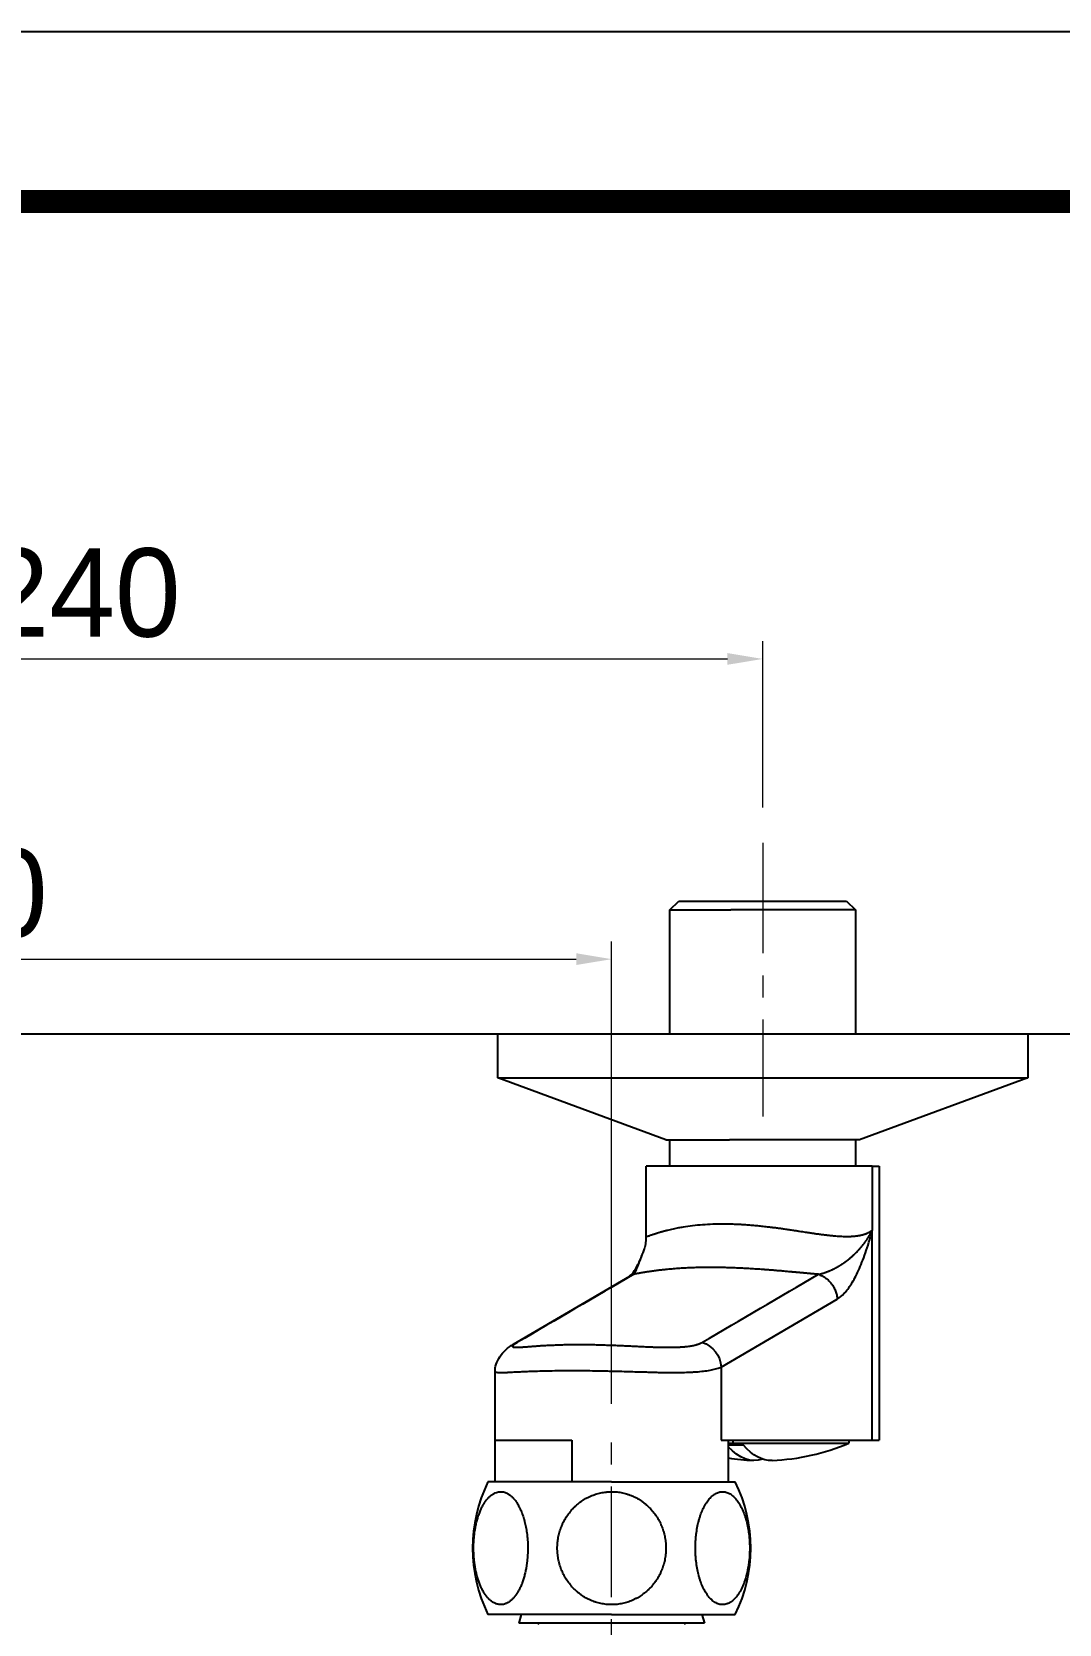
# Model space of a CAD drawing. Extents: x 0 to 1128, y 0 to 827.
# Drawn here: x 296.8 to 413.1, y 646.7 to 826.8 of the extents above; entities that cross this region are included whole.
import ezdxf

# ---------------------------------------------------------------- set-up
doc = ezdxf.new("R2010")
doc.units = 0
doc.header["$LTSCALE"] = 10
doc.header["$MEASUREMENT"] = 0
doc.header["$PDMODE"] = 3
doc.header["$PDSIZE"] = -10
doc.linetypes.add('CENTER', pattern=[2, 1.25, -0.25, 0.25, -0.25])
doc.layers.get('0').update_dxf_attribs({"linetype": 'CONTINUOUS'})
doc.layers.get('DEFPOINTS').update_dxf_attribs({"linetype": 'CONTINUOUS'})
doc.layers.add('1', color=7, linetype='CONTINUOUS')
doc.layers.add('DEF_LAYER_ASSEM_MEMBER', color=7, linetype='CONTINUOUS')
doc.styles.add('Daelim Dimension', font='')
doc.styles.get('Daelim Dimension').set_extended_font_data('나눔고딕')
doc.dimstyles.new('DEFAULT', dxfattribs={"dimscale": 2, "dimtxt": 2, "dimasz": 2, "dimexe": 0, "dimexo": 2, "dimgap": 1, "dimtad": 1, "dimdec": 1, "dimzin": 9, "dimdsep": 46, "dimtxsty": 'Daelim Dimension', "dimcen": 0.5, "dimclrd": 252, "dimclre": 252, "dimclrt": 3, "dimadec": 1, "dimazin": 0, "dimtfac": 1, "dimtdec": 1, "dimtix": 1, "dimtmove": 0, "dimatfit": 3, "dimfxl": 1, "dimtolj": 1, "dimtzin": 1, "dimlwd": 9, "dimlwe": 9, "dimarcsym": 0})

# ---------------------------------------------------------------- blocks, each defined once
blk = doc.blocks.new('*D4')
at = {"color": 5, "lineweight": 9, "ltscale": 0.5, "transparency": 16777216}
for p, q in [((195.34, 739.07), (195.34, 757.86)), ((379.54, 739.07), (379.54, 757.86)), ((199.34, 755.86), (375.54, 755.86))]:
    blk.add_line(p, q, dxfattribs=at)
at = {"color": 5, "ltscale": 0.5, "transparency": 16777216}
for points in [[(199.34, 756.53), (199.34, 755.2), (195.34, 755.86)], [(375.54, 756.53), (375.54, 755.2), (379.54, 755.86)]]:
    blk.add_solid(points, dxfattribs=at)
at = {"layer": 'DEFPOINTS', "color": 0, "ltscale": 0.5, "transparency": 16777216}
for p in [(379.54, 755.86), (195.34, 735.07), (379.54, 735.07)]:
    blk.add_point(p, dxfattribs=at)
at = {"color": 7, "ltscale": 0.5, "transparency": 16777216, "insert": (287.44, 763.31), "char_height": 10, "attachment_point": 5, "style": 'Daelim Dimension'}
blk.add_mtext('\\A1;150~240', dxfattribs=at)
blk = doc.blocks.new('*D5')
at = {"color": 5, "lineweight": 9, "ltscale": 0.5, "transparency": 16777216}
for p, q in [((212.44, 671.61), (212.44, 723.9)), ((362.44, 671.61), (362.44, 723.9)), ((216.44, 721.9), (358.44, 721.9))]:
    blk.add_line(p, q, dxfattribs=at)
at = {"color": 5, "ltscale": 0.5, "transparency": 16777216}
for points in [[(216.44, 722.57), (216.44, 721.24), (212.44, 721.9)], [(358.44, 722.57), (358.44, 721.24), (362.44, 721.9)]]:
    blk.add_solid(points, dxfattribs=at)
at = {"layer": 'DEFPOINTS', "color": 0, "ltscale": 0.5, "transparency": 16777216}
for p in [(362.44, 721.9), (212.44, 667.61), (362.44, 667.61)]:
    blk.add_point(p, dxfattribs=at)
at = {"color": 7, "ltscale": 0.5, "transparency": 16777216, "insert": (287.44, 729.33), "char_height": 10, "attachment_point": 5, "style": 'Daelim Dimension'}
blk.add_mtext('\\A1;150', dxfattribs=at)

msp = doc.modelspace()

# ---------------------------------------------------------------- linework, layer by layer
at = {"ltscale": 0.5}
msp.add_line((121.24, 713.47), (830.14, 713.47), dxfattribs=at)
msp.add_lwpolyline([(0, 0), (1128.4, 0), (1128.4, 826.8), (0, 826.8)], close=True, dxfattribs=at)
at = {"color": 5, "linetype": 'ByBlock', "lineweight": 200, "const_width": 2.6}
msp.add_lwpolyline([(18.14, 35.4), (1110.14, 35.4), (1110.14, 807.6), (18.14, 807.6)], close=True, dxfattribs=at)
at = {"layer": '1', "color": 7, "linetype": 'Continuous', "lineweight": -3}
for p, q in [((369.04, 727.47), (370.04, 728.47)), ((370.04, 728.47), (389.04, 728.47)), ((389.04, 728.47), (390.04, 727.47)), ((369.04, 713.47), (369.04, 727.47)), ((369.04, 727.47), (375.95, 727.47)), ((390.04, 727.47), (375.95, 727.47)), ((390.04, 727.47), (390.04, 713.47)), ((349.54, 708.47), (349.54, 713.47)), ((349.54, 713.47), (369.28, 713.47)), ((369.28, 713.47), (409.54, 713.47)), ((409.54, 713.47), (409.54, 708.47)), ((368.59, 701.47), (349.54, 708.47)), ((349.54, 708.47), (369.28, 708.47)), ((369.28, 708.47), (409.54, 708.47)), ((409.54, 708.47), (390.49, 701.47)), ((368.59, 701.47), (375.8, 701.47)), ((369.04, 698.47), (369.04, 701.47)), ((390.49, 701.47), (375.8, 701.47)), ((390.04, 701.47), (390.04, 698.47)), ((366.34, 690.44), (366.34, 698.47)), ((391.95, 698.47), (366.34, 698.47)), ((391.95, 698.47), (392.74, 698.47)), ((391.95, 698.47), (391.95, 691.22)), ((392.74, 698.47), (392.74, 667.47)), ((391.95, 667.47), (391.95, 691.22)), ((351.34, 678.35), (364.49, 686.04)), ((374.84, 675.76), (387.99, 683.45)), ((374.84, 675.76), (374.84, 667.47)), ((349.24, 667.47), (349.24, 675.27)), ((349.24, 662.77), (349.24, 667.47)), ((349.24, 667.47), (357.93, 667.47)), ((357.93, 667.47), (357.93, 662.77)), ((374.84, 667.47), (391.95, 667.47)), ((375.64, 667.47), (375.64, 662.77)), ((375.64, 667.15), (376.21, 667.15)), ((376.21, 667.15), (376.21, 667.47)), ((376.21, 667.15), (389.29, 667.15)), ((389.29, 667.47), (389.29, 667.15)), ((391.95, 667.47), (392.74, 667.47)), ((362.44, 662.77), (348.44, 662.77)), ((362.44, 662.77), (376.44, 662.77)), ((362.44, 647.77), (348.44, 647.77)), ((352.21, 647.77), (351.94, 646.77)), ((372.94, 646.77), (351.94, 646.77)), ((362.44, 647.77), (376.44, 647.77)), ((372.67, 647.77), (372.94, 646.77))]:
    msp.add_line(p, q, dxfattribs=at)
for centre, radius, start, end in [((379.54, 690.17), 25, 272.4397, 292.9545), ((379.54, 690.17), 25, 261.0228, 267.5603), ((363.64, 655.27), 16.95, 153.732, 206.268), ((361.24, 655.27), 16.95, 333.732, 26.268), ((353.94, 646.27), 0.5, 54.72, 90), ((370.94, 646.27), 0.5, 90, 125.28)]:
    msp.add_arc(centre, radius, start, end, dxfattribs=at)
at = {"layer": '1', "color": 7, "linetype": 'Continuous', "lineweight": -3, "extrusion": (0, 0, -1)}
for centre, major_axis, ratio, start_param, end_param in [((352.86, 675.76), (-1.51, 2.59), 0.921444, 6.272861, 6.463171), ((372.03, 675.76), (1.51, -2.59), 0.921444, 3.950052, 5.206612), ((378.6, 690.17), (0, -24.98), 0.34202, 6.172984, 6.637134), ((379.54, 690.17), (0, 25), 0.34202, 3.516296, 3.542224), ((380.48, 690.17), (0, -24.98), 0.34202, 6.268622, 6.656906)]:
    msp.add_ellipse(centre, major_axis=major_axis, ratio=ratio, start_param=start_param, end_param=end_param, dxfattribs=at)
at = {"layer": '1', "color": 7, "linetype": 'Continuous', "lineweight": -3}
for points, knots in [([(391.95, 691.22), (391.94, 691.22), (391.93, 691.21), (391.91, 691.2), (391.9, 691.19), (391.88, 691.17), (391.86, 691.16), (391.84, 691.15), (391.82, 691.13), (391.81, 691.12), (391.79, 691.11), (391.77, 691.1), (391.75, 691.08), (391.73, 691.07), (391.71, 691.06), (391.7, 691.05), (391.68, 691.04), (391.66, 691.03), (391.64, 691.01), (391.62, 691), (391.6, 690.99), (391.58, 690.98), (391.56, 690.97), (391.54, 690.96), (391.52, 690.95), (391.49, 690.94), (391.47, 690.93), (391.45, 690.92), (391.43, 690.91), (391.41, 690.9), (391.39, 690.89), (391.37, 690.88), (391.34, 690.87), (391.32, 690.86), (391.3, 690.85), (391.28, 690.84), (391.25, 690.83), (391.23, 690.82), (391.21, 690.81), (391.18, 690.8), (391.16, 690.8), (391.14, 690.79), (391.11, 690.78), (391.09, 690.77), (391.06, 690.76), (391.04, 690.75), (391.02, 690.75), (390.99, 690.74), (390.97, 690.73), (390.94, 690.72), (390.92, 690.72), (390.89, 690.71), (390.86, 690.7), (390.84, 690.69), (390.81, 690.69), (390.79, 690.68), (390.76, 690.67), (390.73, 690.67), (390.71, 690.66), (390.68, 690.65), (390.65, 690.65), (390.63, 690.64), (390.6, 690.64), (390.57, 690.63), (390.54, 690.63), (390.52, 690.62), (390.49, 690.61), (390.46, 690.61), (390.43, 690.6), (390.4, 690.6), (390.37, 690.59), (390.34, 690.59), (390.31, 690.58), (390.29, 690.58), (390.26, 690.58), (390.23, 690.57), (390.2, 690.57), (390.17, 690.56), (390.14, 690.56), (390.11, 690.55), (390.07, 690.55), (390.04, 690.55), (390.01, 690.54), (389.98, 690.54), (389.95, 690.54), (389.92, 690.53), (389.89, 690.53), (389.86, 690.53), (389.82, 690.53), (389.79, 690.52), (389.76, 690.52), (389.73, 690.52), (389.69, 690.52), (389.66, 690.51), (389.63, 690.51), (389.6, 690.51), (389.56, 690.51), (389.45, 690.5), (389.26, 690.5), (388.98, 690.5), (388.68, 690.5), (388.35, 690.52), (388.01, 690.54), (387.64, 690.57), (387.26, 690.61), (386.85, 690.65), (386.42, 690.7), (385.96, 690.76), (385.59, 690.81), (385.32, 690.85), (385.12, 690.88), (384.9, 690.92), (384.65, 690.95), (384.37, 691), (384.06, 691.04), (383.71, 691.1), (383.34, 691.15), (382.98, 691.21), (382.67, 691.25), (382.4, 691.29), (382.15, 691.33), (381.9, 691.36), (381.66, 691.4), (381.43, 691.43), (381.21, 691.46), (381, 691.49), (380.8, 691.51), (380.6, 691.54), (380.42, 691.56), (380.09, 691.6), (379.61, 691.66), (378.99, 691.72), (378.38, 691.78), (377.78, 691.82), (377.2, 691.86), (376.63, 691.89), (376.08, 691.91), (375.55, 691.93), (374.81, 691.93), (373.85, 691.91), (372.71, 691.85), (371.58, 691.74), (370.78, 691.63), (370.26, 691.54), (369.98, 691.49), (369.69, 691.43), (369.38, 691.36), (369.06, 691.29), (368.8, 691.23), (368.6, 691.18), (368.46, 691.14), (368.33, 691.11), (368.21, 691.07), (368.11, 691.04), (368, 691.01), (367.91, 690.99), (367.83, 690.96), (367.75, 690.94), (367.68, 690.92), (367.61, 690.89), (367.55, 690.88), (367.5, 690.86), (367.46, 690.84), (367.38, 690.82), (367.29, 690.79), (367.18, 690.75), (367.08, 690.72), (366.98, 690.69), (366.89, 690.66), (366.81, 690.63), (366.74, 690.61), (366.67, 690.58), (366.61, 690.56), (366.56, 690.55), (366.52, 690.53), (366.48, 690.52), (366.44, 690.51), (366.41, 690.5), (366.39, 690.5), (366.37, 690.5), (366.36, 690.5), (366.35, 690.5), (366.34, 690.51), (366.34, 690.51), (366.34, 690.51), (366.34, 690.51)], [0, 0, 0, 0, 0.001363, 0.002727, 0.00409, 0.005453, 0.006816, 0.008178, 0.009541, 0.010903, 0.012265, 0.013628, 0.01499, 0.016352, 0.017714, 0.019076, 0.020438, 0.0218, 0.023161, 0.024523, 0.025885, 0.027247, 0.028608, 0.02997, 0.031332, 0.032694, 0.034055, 0.035417, 0.036779, 0.038141, 0.039503, 0.040865, 0.042228, 0.04359, 0.044952, 0.046315, 0.047677, 0.04904, 0.050403, 0.051766, 0.053129, 0.054492, 0.055856, 0.05722, 0.058584, 0.059948, 0.061312, 0.062676, 0.064041, 0.065406, 0.066771, 0.068137, 0.069502, 0.070868, 0.072234, 0.073601, 0.074968, 0.076335, 0.077702, 0.07907, 0.080438, 0.081806, 0.083175, 0.084544, 0.085914, 0.087283, 0.088654, 0.090024, 0.091395, 0.092766, 0.094138, 0.09551, 0.096883, 0.098256, 0.099629, 0.101003, 0.102378, 0.103752, 0.105128, 0.106504, 0.10788, 0.109257, 0.110634, 0.112012, 0.11339, 0.114769, 0.116149, 0.117529, 0.118909, 0.12029, 0.121672, 0.123054, 0.124437, 0.12582, 0.127205, 0.128589, 0.129975, 0.131361, 0.142098, 0.153219, 0.164728, 0.176629, 0.188924, 0.201616, 0.214707, 0.2282, 0.242096, 0.256398, 0.271107, 0.276026, 0.281787, 0.288391, 0.295837, 0.304126, 0.313258, 0.323232, 0.334049, 0.345709, 0.353331, 0.360694, 0.3678, 0.374647, 0.381236, 0.387568, 0.393641, 0.399456, 0.405013, 0.410312, 0.415353, 0.420137, 0.437332, 0.454213, 0.470783, 0.487044, 0.503, 0.518652, 0.534004, 0.549059, 0.563821, 0.597432, 0.632553, 0.669216, 0.707452, 0.717274, 0.728128, 0.740016, 0.752936, 0.76689, 0.781876, 0.788973, 0.795766, 0.802256, 0.808443, 0.814326, 0.819906, 0.825183, 0.830157, 0.834827, 0.839194, 0.843258, 0.847018, 0.850475, 0.853629, 0.85648, 0.865045, 0.873473, 0.881765, 0.889921, 0.897942, 0.905827, 0.913577, 0.921193, 0.928675, 0.936023, 0.943238, 0.950321, 0.957271, 0.96409, 0.970777, 0.977335, 0.983763, 0.990062, 0.996232, 0.999124, 1, 1, 1, 1]), ([(385.85, 686.25), (385.86, 686.25), (385.89, 686.26), (385.93, 686.26), (385.96, 686.27), (386, 686.28), (386.04, 686.29), (386.08, 686.3), (386.11, 686.31), (386.15, 686.32), (386.19, 686.33), (386.23, 686.34), (386.26, 686.35), (386.3, 686.36), (386.34, 686.37), (386.37, 686.38), (386.41, 686.39), (386.45, 686.4), (386.49, 686.41), (386.52, 686.43), (386.56, 686.44), (386.6, 686.45), (386.63, 686.46), (386.67, 686.48), (386.71, 686.49), (386.74, 686.5), (386.78, 686.52), (386.82, 686.53), (386.85, 686.54), (386.89, 686.56), (386.92, 686.57), (386.96, 686.58), (387, 686.6), (387.03, 686.61), (387.07, 686.63), (387.1, 686.64), (387.14, 686.66), (387.17, 686.67), (387.21, 686.69), (387.24, 686.7), (387.28, 686.72), (387.31, 686.74), (387.35, 686.75), (387.38, 686.77), (387.42, 686.78), (387.45, 686.8), (387.49, 686.82), (387.52, 686.83), (387.56, 686.85), (387.59, 686.87), (387.63, 686.89), (387.66, 686.9), (387.69, 686.92), (387.73, 686.94), (387.76, 686.96), (387.8, 686.97), (387.83, 686.99), (387.86, 687.01), (387.9, 687.03), (387.93, 687.05), (387.96, 687.06), (388, 687.08), (388.03, 687.1), (388.06, 687.12), (388.1, 687.14), (388.13, 687.16), (388.16, 687.18), (388.19, 687.2), (388.23, 687.22), (388.26, 687.24), (388.29, 687.26), (388.32, 687.28), (388.35, 687.3), (388.39, 687.32), (388.42, 687.34), (388.45, 687.36), (388.48, 687.38), (388.51, 687.4), (388.54, 687.42), (388.57, 687.44), (388.61, 687.46), (388.64, 687.48), (388.67, 687.5), (388.7, 687.52), (388.73, 687.54), (388.76, 687.57), (388.79, 687.59), (388.82, 687.61), (388.85, 687.63), (388.88, 687.65), (388.91, 687.67), (388.94, 687.69), (388.97, 687.72), (389, 687.74), (389.03, 687.76), (389.06, 687.78), (389.09, 687.81), (389.13, 687.84), (389.21, 687.9), (389.3, 687.97), (389.4, 688.05), (389.5, 688.14), (389.61, 688.23), (389.72, 688.33), (389.84, 688.44), (389.96, 688.55), (390.09, 688.68), (390.22, 688.81), (390.35, 688.94), (390.47, 689.08), (390.59, 689.22), (390.71, 689.35), (390.82, 689.49), (390.92, 689.61), (390.99, 689.71), (391.06, 689.79), (391.12, 689.87), (391.18, 689.95), (391.23, 690.04), (391.29, 690.12), (391.35, 690.2), (391.4, 690.29), (391.46, 690.37), (391.51, 690.46), (391.56, 690.54), (391.62, 690.63), (391.67, 690.71), (391.72, 690.8), (391.76, 690.88), (391.81, 690.97), (391.86, 691.05), (391.9, 691.14), (391.93, 691.2), (391.95, 691.22)], [0, 0, 0, 0, 0.005104, 0.010203, 0.015297, 0.020387, 0.025472, 0.030552, 0.035627, 0.040698, 0.045763, 0.050823, 0.055878, 0.060928, 0.065972, 0.071011, 0.076045, 0.081073, 0.086096, 0.091113, 0.096125, 0.101132, 0.106133, 0.111128, 0.116118, 0.121102, 0.126081, 0.131053, 0.13602, 0.140981, 0.145937, 0.150886, 0.155829, 0.160767, 0.165698, 0.170624, 0.175543, 0.180456, 0.185363, 0.190263, 0.195157, 0.200045, 0.204927, 0.209802, 0.21467, 0.219532, 0.224387, 0.229236, 0.234079, 0.238914, 0.243743, 0.248565, 0.253381, 0.258189, 0.262991, 0.267786, 0.272574, 0.277355, 0.28213, 0.286897, 0.291657, 0.29641, 0.301156, 0.305895, 0.310627, 0.315351, 0.320069, 0.324779, 0.329482, 0.334178, 0.338867, 0.343548, 0.348222, 0.352888, 0.357547, 0.362199, 0.366843, 0.37148, 0.376109, 0.380731, 0.385345, 0.389952, 0.394551, 0.399142, 0.403725, 0.408301, 0.412869, 0.417429, 0.421982, 0.426526, 0.431063, 0.435592, 0.440113, 0.444626, 0.449131, 0.453627, 0.458116, 0.462597, 0.476536, 0.491325, 0.506971, 0.523479, 0.540853, 0.559099, 0.578223, 0.598229, 0.619124, 0.642432, 0.665322, 0.687789, 0.709827, 0.731431, 0.752597, 0.773319, 0.785683, 0.798003, 0.810277, 0.822505, 0.834686, 0.846819, 0.858903, 0.870939, 0.882926, 0.894863, 0.906752, 0.91859, 0.930378, 0.942114, 0.953798, 0.96543, 0.977008, 0.988532, 1, 1, 1, 1]), ([(364.37, 685.97), (364.55, 686.08), (364.92, 686.42), (365.44, 687.35), (365.79, 688.16), (365.97, 688.62)], [0, 0, 0, 0, 0.324104, 0.657803, 1, 1, 1, 1]), ([(364.94, 686.25), (364.94, 686.25), (364.94, 686.26), (364.95, 686.26), (364.96, 686.27), (364.97, 686.28), (364.97, 686.29), (364.98, 686.3), (364.99, 686.31), (365, 686.32), (365, 686.33), (365.01, 686.34), (365.02, 686.35), (365.03, 686.36), (365.03, 686.37), (365.04, 686.38), (365.05, 686.4), (365.06, 686.41), (365.06, 686.42), (365.07, 686.43), (365.08, 686.45), (365.09, 686.46), (365.09, 686.47), (365.1, 686.49), (365.11, 686.5), (365.12, 686.52), (365.13, 686.53), (365.13, 686.55), (365.14, 686.56), (365.15, 686.58), (365.16, 686.6), (365.17, 686.61), (365.17, 686.63), (365.18, 686.65), (365.19, 686.66), (365.2, 686.68), (365.21, 686.7), (365.22, 686.72), (365.22, 686.73), (365.23, 686.75), (365.24, 686.77), (365.26, 686.82), (365.29, 686.89), (365.34, 687), (365.39, 687.12), (365.44, 687.24), (365.49, 687.38), (365.54, 687.52), (365.6, 687.67), (365.67, 687.84), (365.74, 688.03), (365.82, 688.23), (365.89, 688.42), (365.94, 688.54), (365.95, 688.59)], [0, 0, 0, 0, 0.008406, 0.016843, 0.025312, 0.033811, 0.042342, 0.050904, 0.059496, 0.068119, 0.076773, 0.085456, 0.09417, 0.102914, 0.111688, 0.120491, 0.129324, 0.138186, 0.147077, 0.155998, 0.164947, 0.173925, 0.182932, 0.191968, 0.201032, 0.210124, 0.219244, 0.228392, 0.237568, 0.246772, 0.256004, 0.265262, 0.274549, 0.283862, 0.293203, 0.30257, 0.311964, 0.321384, 0.330831, 0.340304, 0.349803, 0.359327, 0.406546, 0.455054, 0.504824, 0.555828, 0.608565, 0.661459, 0.714496, 0.76766, 0.831299, 0.895255, 0.959523, 1, 1, 1, 1]), ([(365.95, 688.59), (365.97, 688.61), (366.01, 688.72), (366.08, 688.9), (366.16, 689.09), (366.21, 689.21), (366.22, 689.25)], [0, 0, 0, 0, 0.131539, 0.48564, 0.841375, 1, 1, 1, 1]), ([(385.85, 686.25), (385.83, 686.25), (385.8, 686.25), (385.74, 686.26), (385.69, 686.26), (385.64, 686.27), (385.58, 686.27), (385.53, 686.27), (385.48, 686.28), (385.43, 686.28), (385.38, 686.29), (385.33, 686.29), (385.28, 686.3), (385.23, 686.3), (385.18, 686.31), (385.13, 686.31), (385.08, 686.31), (385.03, 686.32), (384.99, 686.32), (384.94, 686.33), (384.89, 686.33), (384.85, 686.34), (384.8, 686.34), (384.76, 686.34), (384.71, 686.35), (384.67, 686.35), (384.62, 686.36), (384.58, 686.36), (384.54, 686.36), (384.5, 686.37), (384.45, 686.37), (384.41, 686.38), (384.37, 686.38), (384.33, 686.38), (384.29, 686.39), (384.25, 686.39), (384.21, 686.39), (384.17, 686.4), (384.13, 686.4), (384.1, 686.4), (384.06, 686.41), (384.02, 686.41), (383.99, 686.41), (383.95, 686.42), (383.91, 686.42), (383.88, 686.42), (383.84, 686.43), (383.81, 686.43), (383.78, 686.43), (383.74, 686.44), (383.71, 686.44), (383.68, 686.44), (383.65, 686.44), (383.62, 686.45), (383.59, 686.45), (383.56, 686.45), (383.53, 686.46), (383.5, 686.46), (383.47, 686.46), (383.44, 686.46), (383.41, 686.47), (383.38, 686.47), (383.36, 686.47), (383.33, 686.47), (383.31, 686.48), (383.28, 686.48), (383.26, 686.48), (383.23, 686.48), (383.21, 686.49), (383.18, 686.49), (383.16, 686.49), (383.14, 686.49), (383.12, 686.49), (383.1, 686.5), (383.08, 686.5), (383.06, 686.5), (383.04, 686.5), (383.02, 686.5), (383, 686.5), (382.98, 686.51), (382.96, 686.51), (382.94, 686.51), (382.93, 686.51), (382.91, 686.51), (382.9, 686.51), (382.88, 686.51), (382.87, 686.52), (382.85, 686.52), (382.84, 686.52), (382.82, 686.52), (382.81, 686.52), (382.8, 686.52), (382.79, 686.52), (382.78, 686.52), (382.77, 686.52), (382.76, 686.53), (382.75, 686.53), (382.66, 686.53), (382.49, 686.55), (382.24, 686.57), (381.99, 686.59), (381.75, 686.61), (381.52, 686.64), (381.28, 686.65), (381.06, 686.67), (380.83, 686.69), (380.61, 686.71), (380.4, 686.73), (380.19, 686.74), (379.99, 686.76), (379.79, 686.77), (379.41, 686.8), (378.87, 686.84), (378.15, 686.88), (377.45, 686.92), (376.77, 686.96), (376.12, 686.98), (375.48, 687), (374.86, 687.02), (374.25, 687.03), (373.59, 687.03), (372.89, 687.02), (372.14, 687.01), (371.4, 686.99), (370.66, 686.95), (369.94, 686.91), (369.24, 686.85), (368.62, 686.79), (368.06, 686.73), (367.55, 686.67), (367.02, 686.6), (366.68, 686.55), (366.49, 686.52), (366.45, 686.52), (366.41, 686.51), (366.38, 686.51), (366.34, 686.5), (366.3, 686.49), (366.26, 686.49), (366.22, 686.48), (366.18, 686.47), (366.14, 686.47), (366.1, 686.46), (366.05, 686.45), (366.01, 686.44), (365.96, 686.44), (365.92, 686.43), (365.87, 686.42), (365.83, 686.41), (365.78, 686.41), (365.73, 686.4), (365.69, 686.39), (365.64, 686.38), (365.59, 686.37), (365.54, 686.36), (365.49, 686.35), (365.44, 686.34), (365.39, 686.33), (365.34, 686.33), (365.29, 686.32), (365.24, 686.31), (365.19, 686.3), (365.14, 686.29), (365.09, 686.28), (365.04, 686.27), (364.99, 686.26), (364.95, 686.25), (364.94, 686.25)], [0, 0, 0, 0, 0.002418, 0.004813, 0.007187, 0.009538, 0.011867, 0.014175, 0.01646, 0.018723, 0.020965, 0.023184, 0.025382, 0.027557, 0.029711, 0.031843, 0.033952, 0.03604, 0.038107, 0.040151, 0.042174, 0.044174, 0.046153, 0.048111, 0.050046, 0.05196, 0.053852, 0.055722, 0.057571, 0.059398, 0.061204, 0.062988, 0.06475, 0.066491, 0.06821, 0.069907, 0.071583, 0.073238, 0.074871, 0.076482, 0.078072, 0.079641, 0.081188, 0.082713, 0.084218, 0.0857, 0.087162, 0.088602, 0.09002, 0.091417, 0.092793, 0.094148, 0.095481, 0.096792, 0.098083, 0.099352, 0.1006, 0.101826, 0.103031, 0.104215, 0.105378, 0.106519, 0.107639, 0.108738, 0.109816, 0.110872, 0.111907, 0.112921, 0.113914, 0.114886, 0.115836, 0.116765, 0.117673, 0.11856, 0.119425, 0.12027, 0.121093, 0.121895, 0.122676, 0.123435, 0.124174, 0.124892, 0.125588, 0.126263, 0.126917, 0.12755, 0.128162, 0.128753, 0.129322, 0.129871, 0.130398, 0.130905, 0.13139, 0.131854, 0.132297, 0.132719, 0.13312, 0.1335, 0.143917, 0.154125, 0.164124, 0.173917, 0.183502, 0.192883, 0.202058, 0.21103, 0.219798, 0.228363, 0.236726, 0.244887, 0.252848, 0.260607, 0.289707, 0.318091, 0.345771, 0.372756, 0.399057, 0.424585, 0.449916, 0.475054, 0.500008, 0.532102, 0.56487, 0.598327, 0.632488, 0.667373, 0.703, 0.739388, 0.767417, 0.797924, 0.830935, 0.866485, 0.868919, 0.871434, 0.874028, 0.876703, 0.879458, 0.882294, 0.885211, 0.888208, 0.891286, 0.894444, 0.897684, 0.901004, 0.904406, 0.907889, 0.911453, 0.915098, 0.918825, 0.922634, 0.926524, 0.930496, 0.93455, 0.938687, 0.942905, 0.947206, 0.95159, 0.956056, 0.960605, 0.965237, 0.969953, 0.974752, 0.979634, 0.9846, 0.989649, 0.994783, 1, 1, 1, 1]), ([(364.48, 686.04), (364.5, 686.05), (364.52, 686.06), (364.67, 686.14), (364.8, 686.2), (364.94, 686.25)], [0, 0, 0, 0, 0.128635, 0.128635, 1, 1, 1, 1]), ([(385.85, 686.25), (385.99, 686.2), (386.13, 686.14), (386.41, 686), (386.54, 685.92), (386.79, 685.74), (386.91, 685.64), (387.13, 685.42), (387.24, 685.3), (387.43, 685.05), (387.51, 684.92), (387.67, 684.65), (387.73, 684.51), (387.84, 684.21), (387.89, 684.06), (387.96, 683.76), (387.98, 683.6), (387.99, 683.45)], [0, 0, 0, 0, 0.125, 0.125, 0.25, 0.25, 0.375, 0.375, 0.5, 0.5, 0.625, 0.625, 0.75, 0.75, 0.875, 0.875, 1, 1, 1, 1]), ([(349.24, 675.25), (349.23, 675.52), (349.32, 676.07), (349.73, 676.93), (350.41, 677.72), (351, 678.15), (351.32, 678.34)], [0, 0, 0, 0, 0.259025, 0.515292, 0.763796, 1, 1, 1, 1]), ([(351.79, 678.56), (351.79, 678.56), (351.78, 678.55), (351.76, 678.54), (351.75, 678.53), (351.73, 678.52), (351.71, 678.51), (351.7, 678.51), (351.68, 678.5), (351.67, 678.49), (351.65, 678.48), (351.64, 678.47), (351.63, 678.46), (351.61, 678.45), (351.6, 678.44), (351.59, 678.43), (351.57, 678.43), (351.56, 678.42), (351.55, 678.41), (351.53, 678.4), (351.52, 678.39), (351.51, 678.39), (351.5, 678.38), (351.49, 678.37), (351.48, 678.36), (351.46, 678.35), (351.45, 678.35), (351.44, 678.34), (351.43, 678.33), (351.42, 678.32), (351.41, 678.32), (351.4, 678.31), (351.39, 678.3), (351.38, 678.29), (351.38, 678.29), (351.37, 678.28), (351.36, 678.27), (351.35, 678.27), (351.34, 678.26), (351.34, 678.25), (351.33, 678.25), (351.32, 678.24), (351.31, 678.23), (351.31, 678.23), (351.3, 678.22), (351.29, 678.21), (351.29, 678.21), (351.28, 678.2), (351.28, 678.2), (351.27, 678.19), (351.27, 678.19), (351.26, 678.18), (351.26, 678.17), (351.25, 678.17), (351.25, 678.16), (351.25, 678.16), (351.24, 678.15), (351.24, 678.15), (351.24, 678.14), (351.24, 678.14), (351.23, 678.13), (351.23, 678.13), (351.23, 678.12), (351.23, 678.12), (351.23, 678.11), (351.23, 678.11), (351.23, 678.11), (351.23, 678.1), (351.23, 678.1), (351.23, 678.09), (351.23, 678.09), (351.23, 678.08), (351.23, 678.08), (351.23, 678.08), (351.23, 678.07), (351.23, 678.07), (351.24, 678.06), (351.27, 678.04), (351.33, 678.01), (351.42, 678), (351.55, 677.99), (351.72, 677.99), (351.94, 678), (352.15, 678.01), (352.36, 678.02), (352.57, 678.04), (352.89, 678.06), (353.23, 678.09), (353.54, 678.11), (353.76, 678.13), (353.98, 678.15), (354.2, 678.16), (354.41, 678.18), (354.62, 678.19), (354.96, 678.21), (355.44, 678.23), (356.08, 678.26), (356.74, 678.29), (357.4, 678.3), (358.07, 678.31), (358.75, 678.31), (359.44, 678.31), (360.15, 678.3), (360.9, 678.29), (361.67, 678.26), (362.47, 678.23), (363.17, 678.21), (363.78, 678.18), (364.31, 678.15), (364.89, 678.13), (365.43, 678.1), (365.89, 678.08), (366.25, 678.06), (366.57, 678.05), (366.84, 678.04), (367.07, 678.03), (367.26, 678.02), (367.41, 678.02), (367.58, 678.01), (367.76, 678.01), (367.98, 678), (368.18, 678), (368.37, 677.99), (368.54, 677.99), (368.7, 677.99), (368.85, 677.99), (368.99, 677.99), (369.13, 677.99), (369.27, 677.99), (369.4, 677.99), (369.53, 678), (369.64, 678), (369.75, 678), (369.85, 678.01), (369.96, 678.01), (370.1, 678.02), (370.25, 678.03), (370.42, 678.04), (370.59, 678.05), (370.8, 678.07), (371.04, 678.1), (371.29, 678.13), (371.51, 678.17), (371.72, 678.21), (371.86, 678.24), (371.95, 678.26), (371.99, 678.27), (372.03, 678.29), (372.07, 678.3), (372.12, 678.31), (372.16, 678.32), (372.2, 678.34), (372.24, 678.35), (372.28, 678.36), (372.31, 678.38), (372.35, 678.39), (372.39, 678.41), (372.43, 678.42), (372.47, 678.44), (372.5, 678.46), (372.54, 678.47), (372.57, 678.49), (372.61, 678.51), (372.64, 678.52), (372.67, 678.54), (372.69, 678.56), (372.71, 678.56)], [0, 0, 0, 0, 0.001449, 0.002899, 0.00435, 0.005803, 0.007257, 0.008712, 0.010168, 0.011626, 0.013085, 0.014545, 0.016006, 0.017469, 0.018933, 0.020398, 0.021865, 0.023333, 0.024802, 0.026273, 0.027744, 0.029217, 0.030692, 0.032167, 0.033644, 0.035122, 0.036602, 0.038082, 0.039565, 0.041048, 0.042532, 0.044018, 0.045506, 0.046994, 0.048484, 0.049975, 0.051467, 0.052961, 0.054456, 0.055952, 0.05745, 0.058949, 0.060449, 0.061951, 0.063454, 0.064958, 0.066464, 0.067971, 0.06948, 0.070989, 0.072501, 0.074013, 0.075527, 0.077043, 0.07856, 0.080078, 0.081598, 0.083119, 0.084641, 0.086165, 0.087691, 0.089218, 0.090746, 0.092276, 0.093808, 0.095341, 0.096875, 0.098411, 0.099949, 0.101488, 0.103029, 0.104571, 0.106115, 0.10766, 0.109207, 0.110756, 0.112306, 0.126501, 0.141639, 0.157731, 0.174788, 0.19282, 0.21184, 0.231861, 0.240313, 0.253813, 0.272399, 0.296121, 0.307067, 0.317546, 0.327557, 0.337096, 0.34616, 0.354747, 0.362855, 0.387143, 0.410878, 0.434042, 0.456621, 0.478604, 0.499979, 0.521353, 0.543335, 0.565915, 0.589079, 0.612814, 0.637104, 0.651606, 0.667571, 0.684985, 0.703833, 0.716325, 0.727531, 0.737456, 0.746109, 0.753495, 0.759619, 0.764486, 0.768099, 0.775754, 0.782985, 0.789794, 0.796181, 0.802149, 0.807698, 0.812832, 0.81755, 0.822902, 0.828007, 0.832864, 0.837475, 0.841841, 0.845961, 0.849836, 0.853468, 0.859251, 0.865566, 0.87241, 0.879783, 0.887683, 0.899937, 0.911697, 0.922968, 0.933754, 0.944059, 0.946549, 0.949056, 0.951581, 0.954122, 0.956682, 0.959259, 0.961853, 0.964465, 0.967094, 0.96974, 0.972404, 0.975085, 0.977784, 0.9805, 0.983233, 0.985984, 0.988752, 0.991538, 0.994341, 0.997162, 1, 1, 1, 1]), ([(349.24, 675.25), (349.24, 675.25), (349.24, 675.24), (349.25, 675.24), (349.25, 675.24), (349.25, 675.23), (349.25, 675.23), (349.25, 675.23), (349.25, 675.23), (349.25, 675.23), (349.25, 675.23), (349.25, 675.23), (349.27, 675.21), (349.3, 675.2), (349.4, 675.17), (349.47, 675.16), (349.66, 675.15), (349.78, 675.14), (350, 675.14), (350.08, 675.14), (350.2, 675.15), (350.27, 675.15), (350.36, 675.15), (350.4, 675.15), (350.42, 675.15), (350.43, 675.15), (350.44, 675.15), (350.44, 675.15), (350.44, 675.15), (350.44, 675.15), (350.44, 675.15), (350.44, 675.15), (350.44, 675.15), (350.44, 675.15), (350.44, 675.15), (350.47, 675.16), (350.5, 675.16), (350.59, 675.16), (350.64, 675.16), (350.77, 675.17), (350.85, 675.17), (351.02, 675.18), (351.12, 675.19), (351.35, 675.2), (351.48, 675.21), (351.78, 675.22), (351.94, 675.23), (352.31, 675.24), (352.52, 675.25), (352.86, 675.26), (352.98, 675.27), (353.16, 675.28), (353.26, 675.28), (353.38, 675.29), (353.43, 675.29), (353.46, 675.29), (353.48, 675.29), (353.49, 675.29), (353.49, 675.29), (353.49, 675.29), (353.49, 675.29), (353.49, 675.29), (353.49, 675.29), (353.49, 675.29), (353.49, 675.29), (353.86, 675.3), (354.23, 675.32), (354.98, 675.34), (355.35, 675.34), (356.1, 675.36), (356.47, 675.36), (357.21, 675.37), (357.57, 675.37), (358.28, 675.37), (358.65, 675.37), (359.44, 675.36), (359.85, 675.36), (360.71, 675.34), (361.16, 675.34), (361.85, 675.32), (362.09, 675.31), (362.45, 675.31), (362.63, 675.3), (362.84, 675.3), (362.95, 675.29), (363, 675.29), (363.03, 675.29), (363.04, 675.29), (363.05, 675.29), (363.05, 675.29), (363.05, 675.29), (363.06, 675.29), (363.06, 675.29), (363.06, 675.29), (363.06, 675.29), (363.06, 675.29), (363.43, 675.28), (363.78, 675.27), (364.45, 675.25), (364.76, 675.24), (365.34, 675.23), (365.61, 675.22), (366.1, 675.21), (366.33, 675.2), (366.74, 675.19), (366.93, 675.18), (367.27, 675.17), (367.41, 675.17), (367.67, 675.16), (367.78, 675.16), (367.92, 675.16), (367.96, 675.16), (368.02, 675.16), (368.04, 675.16), (368.07, 675.15), (368.08, 675.15), (368.09, 675.15), (368.09, 675.15), (368.09, 675.15), (368.09, 675.15), (368.09, 675.15), (368.09, 675.15), (368.09, 675.15), (368.09, 675.15), (368.09, 675.15), (368.09, 675.15), (368.53, 675.15), (368.95, 675.14), (369.73, 675.14), (370.09, 675.15), (370.78, 675.16), (371.1, 675.17), (371.54, 675.19), (371.69, 675.2), (371.89, 675.21), (371.99, 675.22), (372.11, 675.22), (372.16, 675.23), (372.19, 675.23), (372.2, 675.23), (372.21, 675.23), (372.21, 675.23), (372.22, 675.23), (372.22, 675.23), (372.22, 675.23), (372.22, 675.23), (372.51, 675.26), (372.78, 675.29), (373.29, 675.35), (373.53, 675.39), (373.97, 675.48), (374.17, 675.53), (374.54, 675.64), (374.7, 675.7), (374.84, 675.76)], [0, 0, 0, 0, 0.003878, 0.006092, 0.007199, 0.007752, 0.008029, 0.008167, 0.008236, 0.008271, 0.008271, 0.008305, 0.008305, 0.043723, 0.043723, 0.079141, 0.079141, 0.114558, 0.114558, 0.132267, 0.132267, 0.141122, 0.145549, 0.147762, 0.148869, 0.149423, 0.149699, 0.149838, 0.149907, 0.149941, 0.149959, 0.149967, 0.149972, 0.149972, 0.149976, 0.149976, 0.167685, 0.167685, 0.185394, 0.185394, 0.203103, 0.203103, 0.220811, 0.220811, 0.23852, 0.23852, 0.256229, 0.256229, 0.273938, 0.273938, 0.282792, 0.282792, 0.28722, 0.289433, 0.29054, 0.291093, 0.29137, 0.291508, 0.291578, 0.291612, 0.291629, 0.291638, 0.291642, 0.291642, 0.291647, 0.291647, 0.327064, 0.327064, 0.362482, 0.362482, 0.3979, 0.3979, 0.433317, 0.433317, 0.468735, 0.468735, 0.504153, 0.504153, 0.53957, 0.53957, 0.557279, 0.557279, 0.566134, 0.570561, 0.572774, 0.573881, 0.574435, 0.574711, 0.57485, 0.574919, 0.574953, 0.574971, 0.574979, 0.574984, 0.574984, 0.574988, 0.574988, 0.592697, 0.592697, 0.610406, 0.610406, 0.628115, 0.628115, 0.645823, 0.645823, 0.663532, 0.663532, 0.681241, 0.681241, 0.69895, 0.69895, 0.707804, 0.707804, 0.712231, 0.714445, 0.715552, 0.716105, 0.716382, 0.71652, 0.71659, 0.716624, 0.716641, 0.71665, 0.716654, 0.716654, 0.716659, 0.716659, 0.752076, 0.752076, 0.787494, 0.787494, 0.822912, 0.822912, 0.840621, 0.840621, 0.849475, 0.853902, 0.856116, 0.857223, 0.857776, 0.858053, 0.858191, 0.85826, 0.858295, 0.858295, 0.858329, 0.858329, 0.893747, 0.893747, 0.929165, 0.929165, 0.964582, 0.964582, 1, 1, 1, 1]), ([(349.24, 675.26), (349.24, 675.26), (349.24, 675.26), (349.24, 675.25), (349.24, 675.25)], [0, 0, 0, 0, 0.902203, 1, 1, 1, 1]), ([(376.41, 666.91), (376.31, 666.91), (376.1, 666.91), (375.84, 666.91), (375.69, 666.91), (375.64, 666.91)], [0, 0, 0, 0, 0.402174, 0.804348, 1, 1, 1, 1]), ([(352.96, 655.32), (352.96, 655.14), (352.95, 654.79), (352.92, 654.26), (352.89, 653.92), (352.85, 653.58), (352.82, 653.41), (352.79, 653.19), (352.78, 653.15), (352.77, 653.07), (352.75, 652.94), (352.72, 652.82), (352.67, 652.57), (352.6, 652.26), (352.51, 651.95), (352.42, 651.65), (352.37, 651.51), (352.3, 651.33), (352.29, 651.29), (352.26, 651.22), (352.25, 651.19), (352.2, 651.08), (352.18, 651.02), (352.09, 650.82), (351.97, 650.57), (351.83, 650.33), (351.7, 650.11), (351.63, 650.01), (351.53, 649.88), (351.52, 649.86), (351.48, 649.81), (351.46, 649.79), (351.4, 649.72), (351.36, 649.67), (351.25, 649.55), (351.09, 649.39), (350.93, 649.26), (350.76, 649.15), (350.68, 649.1), (350.57, 649.04), (350.55, 649.03), (350.5, 649.01), (350.48, 649.01), (350.42, 648.98), (350.37, 648.96), (350.24, 648.92), (350.07, 648.89), (349.89, 648.88), (349.71, 648.89), (349.63, 648.9), (349.52, 648.93), (349.49, 648.93), (349.45, 648.95), (349.43, 648.95), (349.36, 648.98), (349.32, 648.99), (349.19, 649.05), (349.02, 649.13), (348.77, 649.31), (348.61, 649.46), (348.51, 649.56), (348.49, 649.58), (348.45, 649.62), (348.39, 649.69), (348.34, 649.75), (348.22, 649.89), (348.08, 650.09), (347.94, 650.32), (347.84, 650.49), (347.8, 650.58), (347.75, 650.68), (347.72, 650.74), (347.7, 650.77), (347.63, 650.94), (347.57, 651.07), (347.46, 651.35), (347.35, 651.63), (347.26, 651.93), (347.2, 652.16), (347.18, 652.24), (347.14, 652.4), (347.12, 652.48), (347.06, 652.72), (347.03, 652.89), (346.97, 653.22), (346.92, 653.55), (346.88, 653.9), (346.86, 654.16), (346.85, 654.29), (346.84, 654.42), (346.83, 654.51), (346.83, 654.55), (346.82, 654.77), (346.81, 655.13), (346.81, 655.65), (346.83, 656), (346.85, 656.35), (346.87, 656.53), (346.9, 656.79), (346.91, 656.87), (346.93, 657.05), (346.94, 657.13), (346.98, 657.38), (347.04, 657.71), (347.11, 658.04), (347.19, 658.35), (347.23, 658.51), (347.29, 658.7), (347.3, 658.73), (347.32, 658.81), (347.36, 658.92), (347.4, 659.03), (347.48, 659.24), (347.58, 659.52), (347.7, 659.78), (347.83, 660.03), (347.9, 660.14), (347.98, 660.29), (348, 660.31), (348.03, 660.37), (348.05, 660.4), (348.1, 660.48), (348.14, 660.53), (348.25, 660.68), (348.4, 660.87), (348.55, 661.03), (348.71, 661.18), (348.79, 661.25), (348.9, 661.32), (348.92, 661.34), (348.96, 661.36), (348.98, 661.38), (349.05, 661.42), (349.09, 661.44), (349.22, 661.51), (349.39, 661.58), (349.56, 661.63), (349.74, 661.65), (349.83, 661.66), (349.94, 661.66), (349.96, 661.66), (350, 661.65), (350.03, 661.65), (350.09, 661.64), (350.14, 661.64), (350.27, 661.61), (350.44, 661.56), (350.7, 661.44), (350.87, 661.32), (350.97, 661.24), (350.99, 661.23), (351.03, 661.19), (351.1, 661.14), (351.16, 661.09), (351.27, 660.97), (351.43, 660.8), (351.65, 660.51), (351.79, 660.29), (351.85, 660.17)], [0, 0, 0, 0, 0.015625, 0.03125, 0.046875, 0.046875, 0.0625, 0.0625, 0.066406, 0.066406, 0.070313, 0.078125, 0.078125, 0.09375, 0.109375, 0.109375, 0.125, 0.125, 0.128906, 0.128906, 0.132813, 0.132813, 0.140625, 0.140625, 0.15625, 0.171875, 0.171875, 0.1875, 0.1875, 0.191406, 0.191406, 0.195313, 0.195313, 0.203125, 0.203125, 0.21875, 0.234375, 0.234375, 0.25, 0.25, 0.253906, 0.253906, 0.257813, 0.257813, 0.265625, 0.265625, 0.28125, 0.296875, 0.296875, 0.3125, 0.3125, 0.316406, 0.316406, 0.320313, 0.320313, 0.328125, 0.328125, 0.34375, 0.359375, 0.375, 0.375, 0.378906, 0.378906, 0.382813, 0.390625, 0.390625, 0.40625, 0.421875, 0.421875, 0.429688, 0.433594, 0.433594, 0.4375, 0.4375, 0.453125, 0.453125, 0.46875, 0.484375, 0.484375, 0.492188, 0.492188, 0.5, 0.5, 0.515625, 0.515625, 0.53125, 0.546875, 0.546875, 0.554688, 0.558594, 0.558594, 0.5625, 0.5625, 0.578125, 0.59375, 0.609375, 0.609375, 0.625, 0.625, 0.632813, 0.632813, 0.640625, 0.640625, 0.65625, 0.671875, 0.671875, 0.6875, 0.6875, 0.691406, 0.691406, 0.695313, 0.703125, 0.703125, 0.71875, 0.734375, 0.734375, 0.75, 0.75, 0.753906, 0.753906, 0.757813, 0.757813, 0.765625, 0.765625, 0.78125, 0.796875, 0.796875, 0.8125, 0.8125, 0.816406, 0.816406, 0.820313, 0.820313, 0.828125, 0.828125, 0.84375, 0.859375, 0.859375, 0.875, 0.875, 0.878906, 0.878906, 0.882813, 0.882813, 0.890625, 0.890625, 0.90625, 0.921875, 0.9375, 0.9375, 0.941406, 0.941406, 0.945313, 0.953125, 0.953125, 0.96875, 0.984375, 1, 1, 1, 1]), ([(362.44, 648.88), (362.23, 648.88), (362.03, 648.89), (361.62, 648.94), (361.22, 649), (360.82, 649.11), (360.58, 649.18), (360.53, 649.2), (360.43, 649.23), (360.38, 649.25), (360.24, 649.31), (360.14, 649.35), (359.86, 649.47), (359.68, 649.56), (359.32, 649.76), (359.15, 649.87), (358.9, 650.05), (358.82, 650.11), (358.69, 650.21), (358.65, 650.24), (358.57, 650.31), (358.53, 650.34), (358.34, 650.51), (358.19, 650.65), (357.91, 650.95), (357.65, 651.26), (357.41, 651.6), (357.24, 651.86), (357.19, 651.95), (357.09, 652.13), (357.04, 652.22), (356.9, 652.49), (356.74, 652.86), (356.6, 653.25), (356.53, 653.5), (356.52, 653.55), (356.49, 653.65), (356.48, 653.7), (356.45, 653.85), (356.42, 653.95), (356.37, 654.25), (356.31, 654.66), (356.29, 655.07), (356.29, 655.47), (356.3, 655.68), (356.33, 655.94), (356.33, 655.99), (356.34, 656.09), (356.36, 656.24), (356.39, 656.4), (356.44, 656.7), (356.54, 657.09), (356.67, 657.48), (356.78, 657.77), (356.82, 657.86), (356.88, 658), (356.91, 658.05), (356.95, 658.15), (356.97, 658.19), (357.09, 658.42), (357.29, 658.78), (357.53, 659.11), (357.78, 659.43), (357.91, 659.59), (358.09, 659.78), (358.12, 659.81), (358.19, 659.89), (358.23, 659.92), (358.34, 660.03), (358.42, 660.1), (358.65, 660.3), (358.97, 660.56), (359.32, 660.77), (359.58, 660.93), (359.67, 660.97), (359.81, 661.04), (359.86, 661.07), (359.95, 661.11), (360, 661.13), (360.24, 661.24), (360.43, 661.31), (360.82, 661.43), (361.01, 661.49), (361.41, 661.57), (361.62, 661.6), (361.87, 661.63), (361.92, 661.64), (362.03, 661.64), (362.18, 661.65), (362.34, 661.66), (362.44, 661.66)], [0, 0, 0, 0, 0.03125, 0.03125, 0.0625, 0.09375, 0.09375, 0.101563, 0.101563, 0.109375, 0.109375, 0.125, 0.125, 0.15625, 0.15625, 0.1875, 0.1875, 0.203125, 0.203125, 0.210938, 0.210938, 0.21875, 0.21875, 0.25, 0.25, 0.28125, 0.3125, 0.3125, 0.328125, 0.328125, 0.34375, 0.34375, 0.375, 0.40625, 0.40625, 0.414063, 0.414063, 0.421875, 0.421875, 0.4375, 0.4375, 0.46875, 0.5, 0.5, 0.53125, 0.53125, 0.539063, 0.539063, 0.546875, 0.5625, 0.5625, 0.59375, 0.625, 0.625, 0.640625, 0.640625, 0.648438, 0.648438, 0.65625, 0.65625, 0.6875, 0.71875, 0.71875, 0.75, 0.75, 0.757813, 0.757813, 0.765625, 0.765625, 0.78125, 0.78125, 0.8125, 0.84375, 0.84375, 0.859375, 0.859375, 0.867188, 0.867188, 0.875, 0.875, 0.90625, 0.90625, 0.9375, 0.9375, 0.96875, 0.96875, 0.976563, 0.976563, 0.984375, 1, 1, 1, 1]), ([(362.44, 661.66), (362.65, 661.66), (362.85, 661.65), (363.26, 661.61), (363.66, 661.54), (364.06, 661.44), (364.3, 661.36), (364.35, 661.34), (364.45, 661.31), (364.5, 661.29), (364.64, 661.23), (364.74, 661.2), (365.02, 661.07), (365.2, 660.98), (365.56, 660.78), (365.73, 660.67), (365.98, 660.49), (366.07, 660.43), (366.19, 660.33), (366.23, 660.3), (366.31, 660.24), (366.35, 660.2), (366.54, 660.03), (366.69, 659.89), (366.97, 659.59), (367.24, 659.28), (367.47, 658.95), (367.64, 658.68), (367.69, 658.6), (367.79, 658.42), (367.84, 658.33), (367.98, 658.05), (368.15, 657.68), (368.28, 657.29), (368.35, 657.04), (368.36, 656.99), (368.39, 656.89), (368.4, 656.84), (368.44, 656.69), (368.46, 656.59), (368.51, 656.29), (368.57, 655.88), (368.59, 655.48), (368.59, 655.07), (368.58, 654.86), (368.56, 654.6), (368.55, 654.55), (368.54, 654.45), (368.52, 654.3), (368.49, 654.15), (368.44, 653.84), (368.34, 653.45), (368.21, 653.06), (368.1, 652.77), (368.06, 652.68), (368, 652.54), (367.98, 652.49), (367.93, 652.4), (367.91, 652.35), (367.79, 652.12), (367.59, 651.76), (367.36, 651.43), (367.11, 651.11), (366.97, 650.95), (366.8, 650.76), (366.76, 650.73), (366.69, 650.65), (366.65, 650.62), (366.54, 650.51), (366.46, 650.44), (366.23, 650.24), (365.91, 649.99), (365.57, 649.77), (365.3, 649.62), (365.21, 649.57), (365.07, 649.5), (365.02, 649.48), (364.93, 649.43), (364.88, 649.41), (364.65, 649.31), (364.45, 649.23), (364.07, 649.11), (363.87, 649.05), (363.47, 648.97), (363.27, 648.94), (363.01, 648.91), (362.96, 648.91), (362.85, 648.9), (362.7, 648.89), (362.54, 648.88), (362.44, 648.88)], [0, 0, 0, 0, 0.03125, 0.03125, 0.0625, 0.09375, 0.09375, 0.101562, 0.101562, 0.109375, 0.109375, 0.125, 0.125, 0.15625, 0.15625, 0.1875, 0.1875, 0.203125, 0.203125, 0.210937, 0.210937, 0.21875, 0.21875, 0.25, 0.25, 0.28125, 0.3125, 0.3125, 0.328125, 0.328125, 0.34375, 0.34375, 0.375, 0.40625, 0.40625, 0.414062, 0.414062, 0.421875, 0.421875, 0.4375, 0.4375, 0.46875, 0.5, 0.5, 0.53125, 0.53125, 0.539062, 0.539062, 0.546875, 0.5625, 0.5625, 0.59375, 0.625, 0.625, 0.640625, 0.640625, 0.648437, 0.648437, 0.65625, 0.65625, 0.6875, 0.71875, 0.71875, 0.75, 0.75, 0.757812, 0.757812, 0.765625, 0.765625, 0.78125, 0.78125, 0.8125, 0.84375, 0.84375, 0.859375, 0.859375, 0.867187, 0.867187, 0.875, 0.875, 0.90625, 0.90625, 0.9375, 0.9375, 0.96875, 0.96875, 0.976562, 0.976562, 0.984375, 1, 1, 1, 1]), ([(372.99, 650.43), (372.89, 650.61), (372.8, 650.79), (372.63, 651.19), (372.55, 651.39), (372.44, 651.72), (372.41, 651.83), (372.36, 652), (372.34, 652.05), (372.32, 652.14), (372.31, 652.17), (372.3, 652.23), (372.23, 652.49), (372.17, 652.76), (372.08, 653.25), (372.04, 653.5), (372, 653.88), (371.98, 654.01), (371.97, 654.2), (371.96, 654.27), (371.95, 654.4), (371.95, 654.46), (371.93, 654.79), (371.92, 655.31), (371.93, 655.83), (371.95, 656.15), (371.96, 656.22), (371.97, 656.35), (371.97, 656.41), (371.99, 656.61), (372, 656.73), (372.05, 657.11), (372.09, 657.36), (372.18, 657.85), (372.24, 658.09), (372.31, 658.38), (372.33, 658.44), (372.36, 658.55), (372.38, 658.61), (372.43, 658.78), (372.46, 658.89), (372.57, 659.21), (372.65, 659.41), (372.83, 659.8), (372.92, 659.98), (373.03, 660.18), (373.04, 660.2), (373.07, 660.24), (373.11, 660.31), (373.2, 660.45), (373.28, 660.56), (373.44, 660.78), (373.55, 660.91), (373.73, 661.09), (373.79, 661.14), (373.88, 661.22), (373.91, 661.24), (373.95, 661.28), (373.97, 661.29), (374, 661.31), (374.01, 661.32), (374.15, 661.42), (374.41, 661.56), (374.66, 661.63), (374.83, 661.65), (374.88, 661.65), (374.93, 661.66), (374.96, 661.66), (374.98, 661.66), (375.06, 661.66), (375.12, 661.66), (375.32, 661.63), (375.45, 661.6), (375.64, 661.52), (375.7, 661.49), (375.83, 661.42), (375.89, 661.38), (376.08, 661.26), (376.2, 661.16), (376.43, 660.92), (376.55, 660.79), (376.71, 660.58), (376.76, 660.5), (376.83, 660.4), (376.84, 660.38), (376.87, 660.34), (376.91, 660.28), (376.94, 660.21), (377.07, 660), (377.16, 659.82), (377.33, 659.43), (377.41, 659.23), (377.51, 658.96), (377.53, 658.9), (377.56, 658.79), (377.62, 658.62), (377.66, 658.45), (377.76, 658.11), (377.81, 657.87), (377.88, 657.5), (377.9, 657.38), (377.93, 657.19), (377.94, 657.13), (377.96, 657), (377.97, 656.94), (378.01, 656.62), (378.05, 656.11), (378.07, 655.58), (378.07, 655.32)], [0, 0, 0, 0, 0.03125, 0.03125, 0.0625, 0.0625, 0.078125, 0.078125, 0.085937, 0.085937, 0.089844, 0.089844, 0.09375, 0.125, 0.125, 0.15625, 0.15625, 0.171875, 0.171875, 0.179687, 0.179687, 0.1875, 0.1875, 0.21875, 0.25, 0.25, 0.257812, 0.257812, 0.265625, 0.265625, 0.28125, 0.28125, 0.3125, 0.3125, 0.34375, 0.34375, 0.351562, 0.351562, 0.359375, 0.359375, 0.375, 0.375, 0.40625, 0.40625, 0.4375, 0.4375, 0.441406, 0.441406, 0.445312, 0.453125, 0.46875, 0.46875, 0.5, 0.5, 0.515625, 0.515625, 0.523437, 0.523437, 0.527344, 0.527344, 0.53125, 0.53125, 0.5625, 0.59375, 0.59375, 0.601562, 0.605469, 0.605469, 0.609375, 0.609375, 0.625, 0.625, 0.65625, 0.65625, 0.671875, 0.671875, 0.6875, 0.6875, 0.71875, 0.71875, 0.75, 0.75, 0.765625, 0.765625, 0.769531, 0.769531, 0.773437, 0.78125, 0.78125, 0.8125, 0.8125, 0.84375, 0.84375, 0.851562, 0.851562, 0.859375, 0.875, 0.875, 0.90625, 0.90625, 0.921875, 0.921875, 0.929688, 0.929688, 0.9375, 0.9375, 0.96875, 1, 1, 1, 1]), ([(351.85, 660.17), (351.94, 660.02), (352.02, 659.86), (352.18, 659.53), (352.32, 659.18), (352.45, 658.79), (352.52, 658.55), (352.54, 658.5), (352.56, 658.4), (352.6, 658.24), (352.64, 658.09), (352.71, 657.78), (352.8, 657.35), (352.86, 656.91), (352.89, 656.63), (352.89, 656.58), (352.9, 656.46), (352.91, 656.41), (352.92, 656.24), (352.93, 656.12), (352.95, 655.78), (352.96, 655.55), (352.96, 655.32)], [0, 0, 0, 0, 0.125, 0.125, 0.25, 0.375, 0.375, 0.40625, 0.40625, 0.4375, 0.5, 0.5, 0.625, 0.75, 0.75, 0.78125, 0.78125, 0.8125, 0.8125, 0.875, 0.875, 1, 1, 1, 1]), ([(378.07, 655.32), (378.07, 655.02), (378.06, 654.72), (378.03, 654.13), (378, 653.84), (377.95, 653.48), (377.93, 653.38), (377.92, 653.27), (377.91, 653.2), (377.9, 653.16), (377.87, 652.99), (377.84, 652.85), (377.76, 652.44), (377.69, 652.17), (377.58, 651.79), (377.54, 651.66), (377.47, 651.48), (377.44, 651.39), (377.41, 651.3), (377.38, 651.24), (377.37, 651.21), (377.27, 650.95), (377.16, 650.73), (376.95, 650.33), (376.83, 650.14), (376.68, 649.93), (376.65, 649.88), (376.59, 649.8), (376.55, 649.76), (376.46, 649.65), (376.39, 649.58), (376.19, 649.38), (376.06, 649.27), (375.84, 649.13), (375.77, 649.09), (375.66, 649.03), (375.63, 649.02), (375.55, 648.99), (375.52, 648.97), (375.33, 648.91), (375.18, 648.89), (374.89, 648.88), (374.74, 648.9), (374.57, 648.94), (374.55, 648.95), (374.52, 648.96), (374.46, 648.98), (374.41, 649), (374.3, 649.05), (374.23, 649.09), (374.01, 649.21), (373.87, 649.32), (373.7, 649.48), (373.67, 649.51), (373.6, 649.58), (373.57, 649.61), (373.47, 649.72), (373.41, 649.8), (373.22, 650.05), (373.1, 650.23), (372.99, 650.43)], [0, 0, 0, 0, 0.0625, 0.0625, 0.125, 0.125, 0.140625, 0.148437, 0.148437, 0.15625, 0.15625, 0.1875, 0.1875, 0.25, 0.25, 0.28125, 0.28125, 0.296875, 0.304687, 0.304687, 0.3125, 0.3125, 0.375, 0.375, 0.4375, 0.4375, 0.453125, 0.453125, 0.46875, 0.46875, 0.5, 0.5, 0.5625, 0.5625, 0.59375, 0.59375, 0.609375, 0.609375, 0.625, 0.625, 0.6875, 0.6875, 0.75, 0.75, 0.757812, 0.757812, 0.765625, 0.78125, 0.78125, 0.8125, 0.8125, 0.875, 0.875, 0.890625, 0.890625, 0.90625, 0.90625, 0.9375, 0.9375, 1, 1, 1, 1])]:
    msp.add_open_spline(points, degree=3, knots=knots, dxfattribs=at)
for points, degree in [([(366.22, 689.27), (366.37, 689.81), (366.34, 690.51)], 2), ([(387.99, 683.45), (388.25, 683.6), (388.77, 684.03), (389.58, 685.09), (390.39, 686.6), (391.17, 688.57), (391.69, 690.28), (391.95, 691.22)], 3), ([(364.94, 686.25), (360.56, 683.69), (356.17, 681.12), (351.79, 678.56)], 3), ([(372.71, 678.56), (377.09, 681.12), (381.47, 683.69), (385.85, 686.25)], 3), ([(377.36, 666.92), (377.26, 666.91), (377.04, 666.91), (376.73, 666.91), (376.52, 666.91), (376.41, 666.91)], 3)]:
    msp.add_open_spline(points, degree=degree, dxfattribs=at)
at = {"layer": 'DEF_LAYER_ASSEM_MEMBER', "color": 1, "linetype": 'CENTER', "lineweight": 5}
for p, q in [((379.54, 735.07), (379.54, 704.12)), ((362.44, 629.73), (362.44, 667.61))]:
    msp.add_line(p, q, dxfattribs=at)

# ---------------------------------------------------------------- dimensions: what is measured, and where the dimension line sits
at = {"color": 5, "ltscale": 0.5}
dim = msp.add_linear_dim(base=(379.54, 755.86), p1=(195.34, 735.07), p2=(379.54, 735.07), text='150~240', dimstyle='DEFAULT', override={"dimtxt": 5, "dimexe": 1, "dimclrd": 5, "dimclre": 5, "dimclrt": 7}, dxfattribs=at)
dim.commit()
dim.dimension.update_dxf_attribs({"geometry": '*D4', "text_midpoint": (287.44, 755.86), "dimtype": 160})
dim = msp.add_linear_dim(base=(362.44, 721.9), p1=(212.44, 667.61), p2=(362.44, 667.61), dimstyle='DEFAULT', override={"dimtxt": 5, "dimexe": 1, "dimclrd": 5, "dimclre": 5, "dimclrt": 7}, dxfattribs=at)
dim.commit()
dim.dimension.update_dxf_attribs({"geometry": '*D5', "text_midpoint": (287.44, 721.9), "dimtype": 160})

doc.saveas('drawing.dxf')
